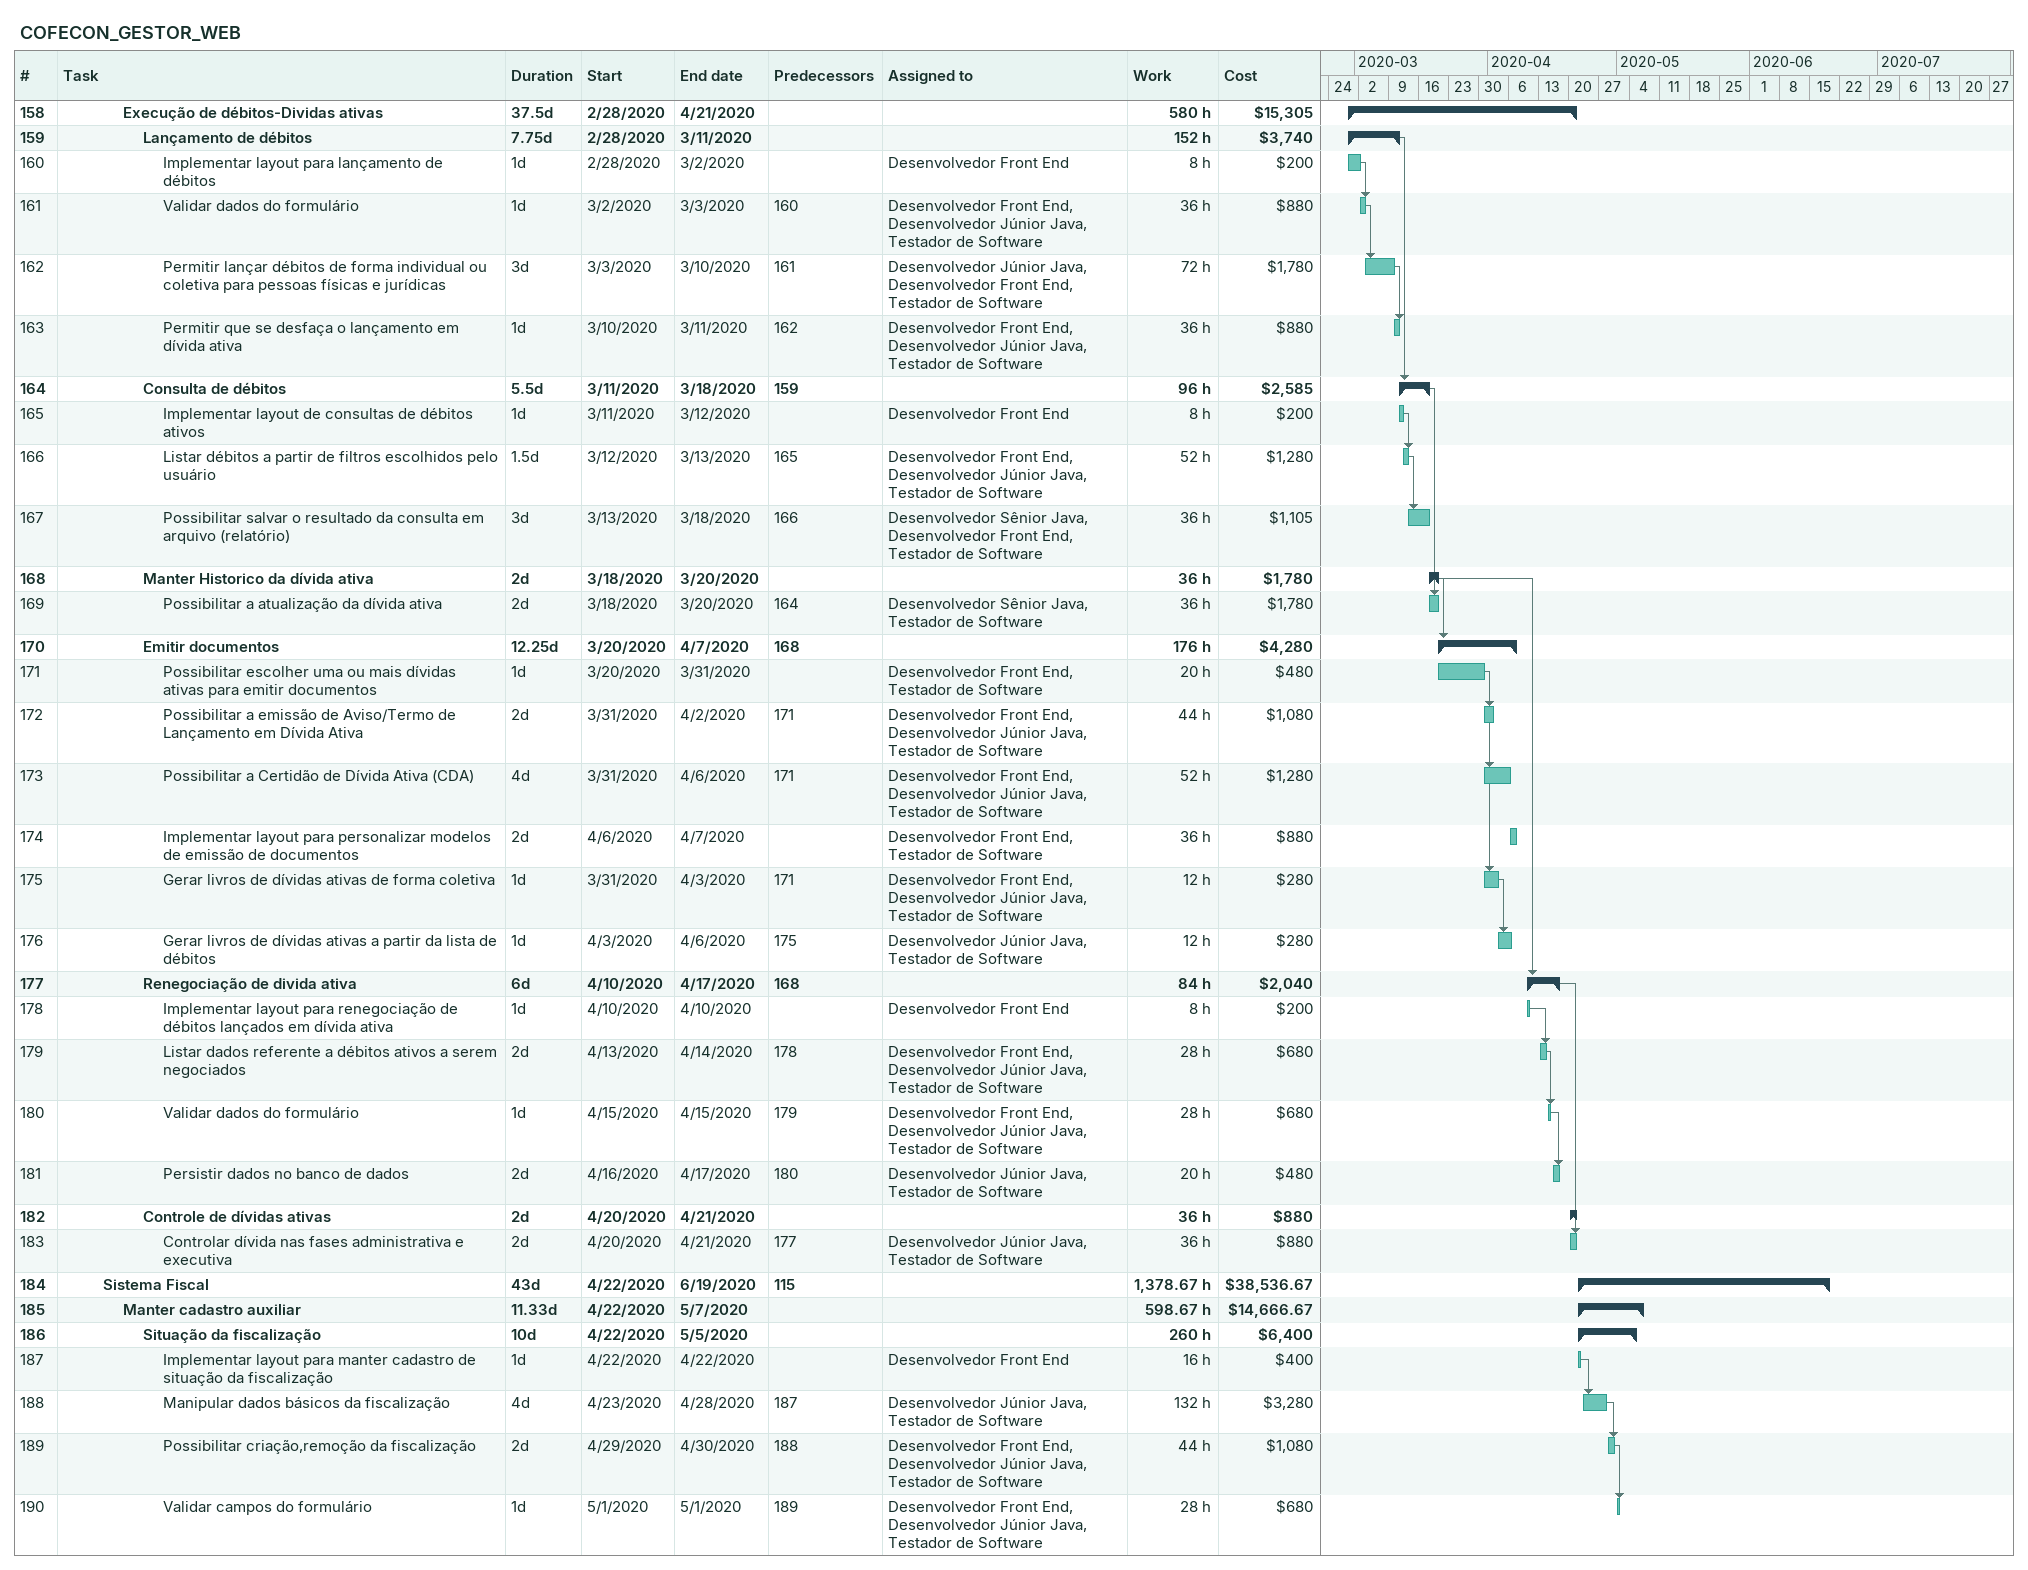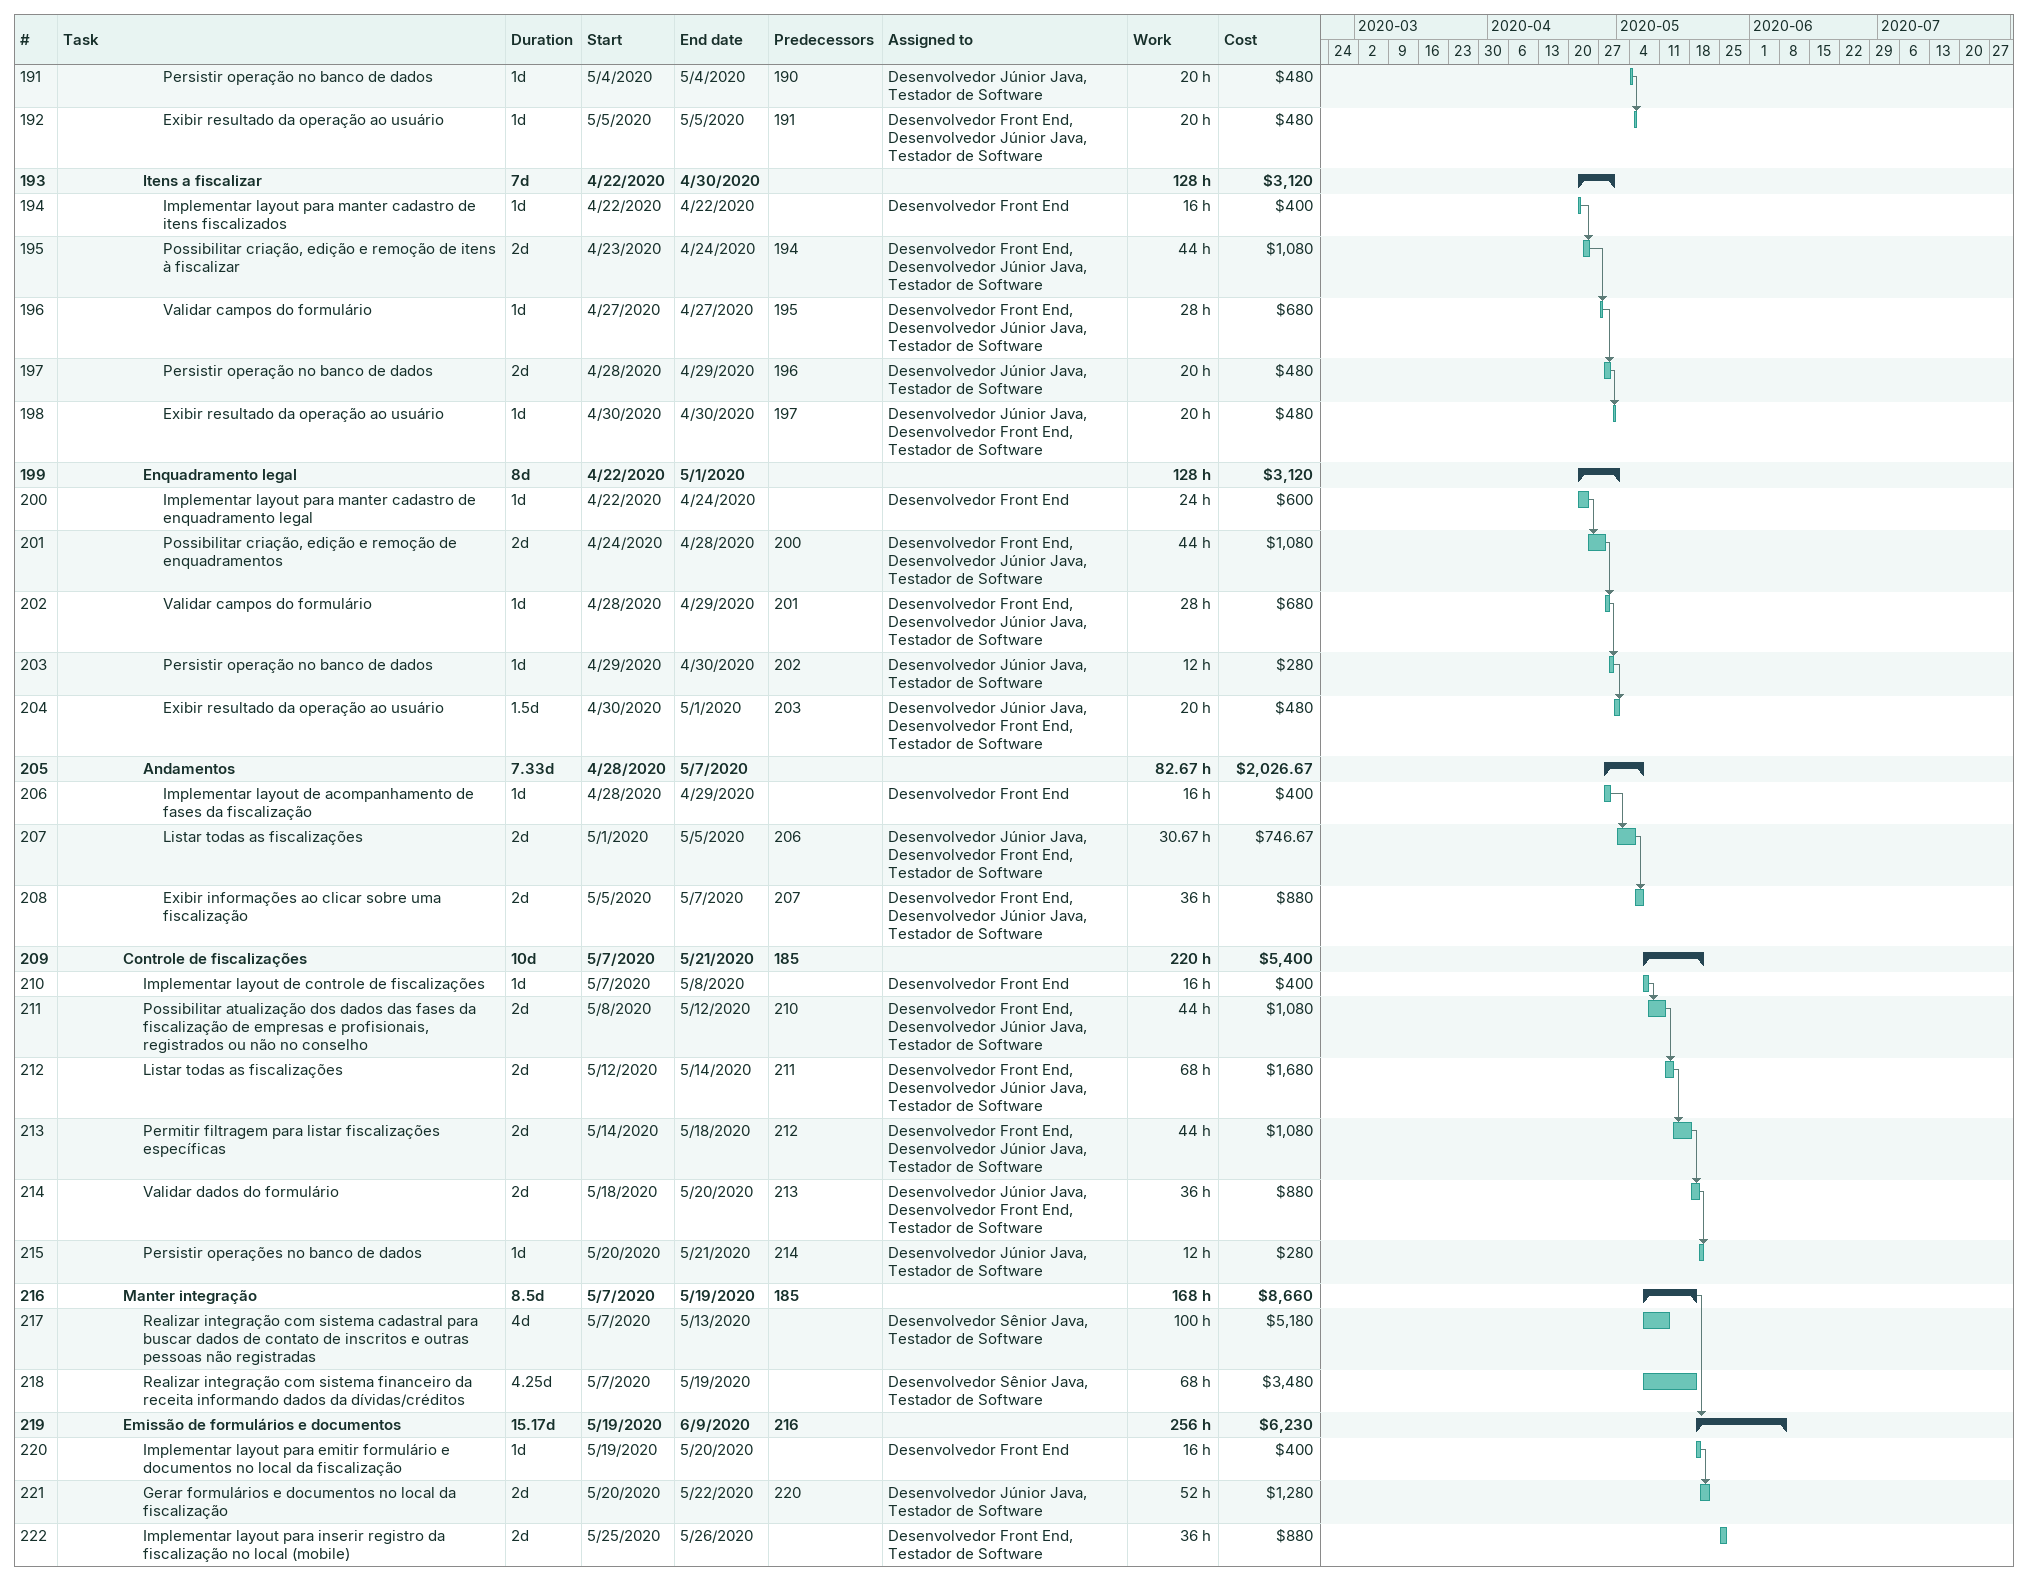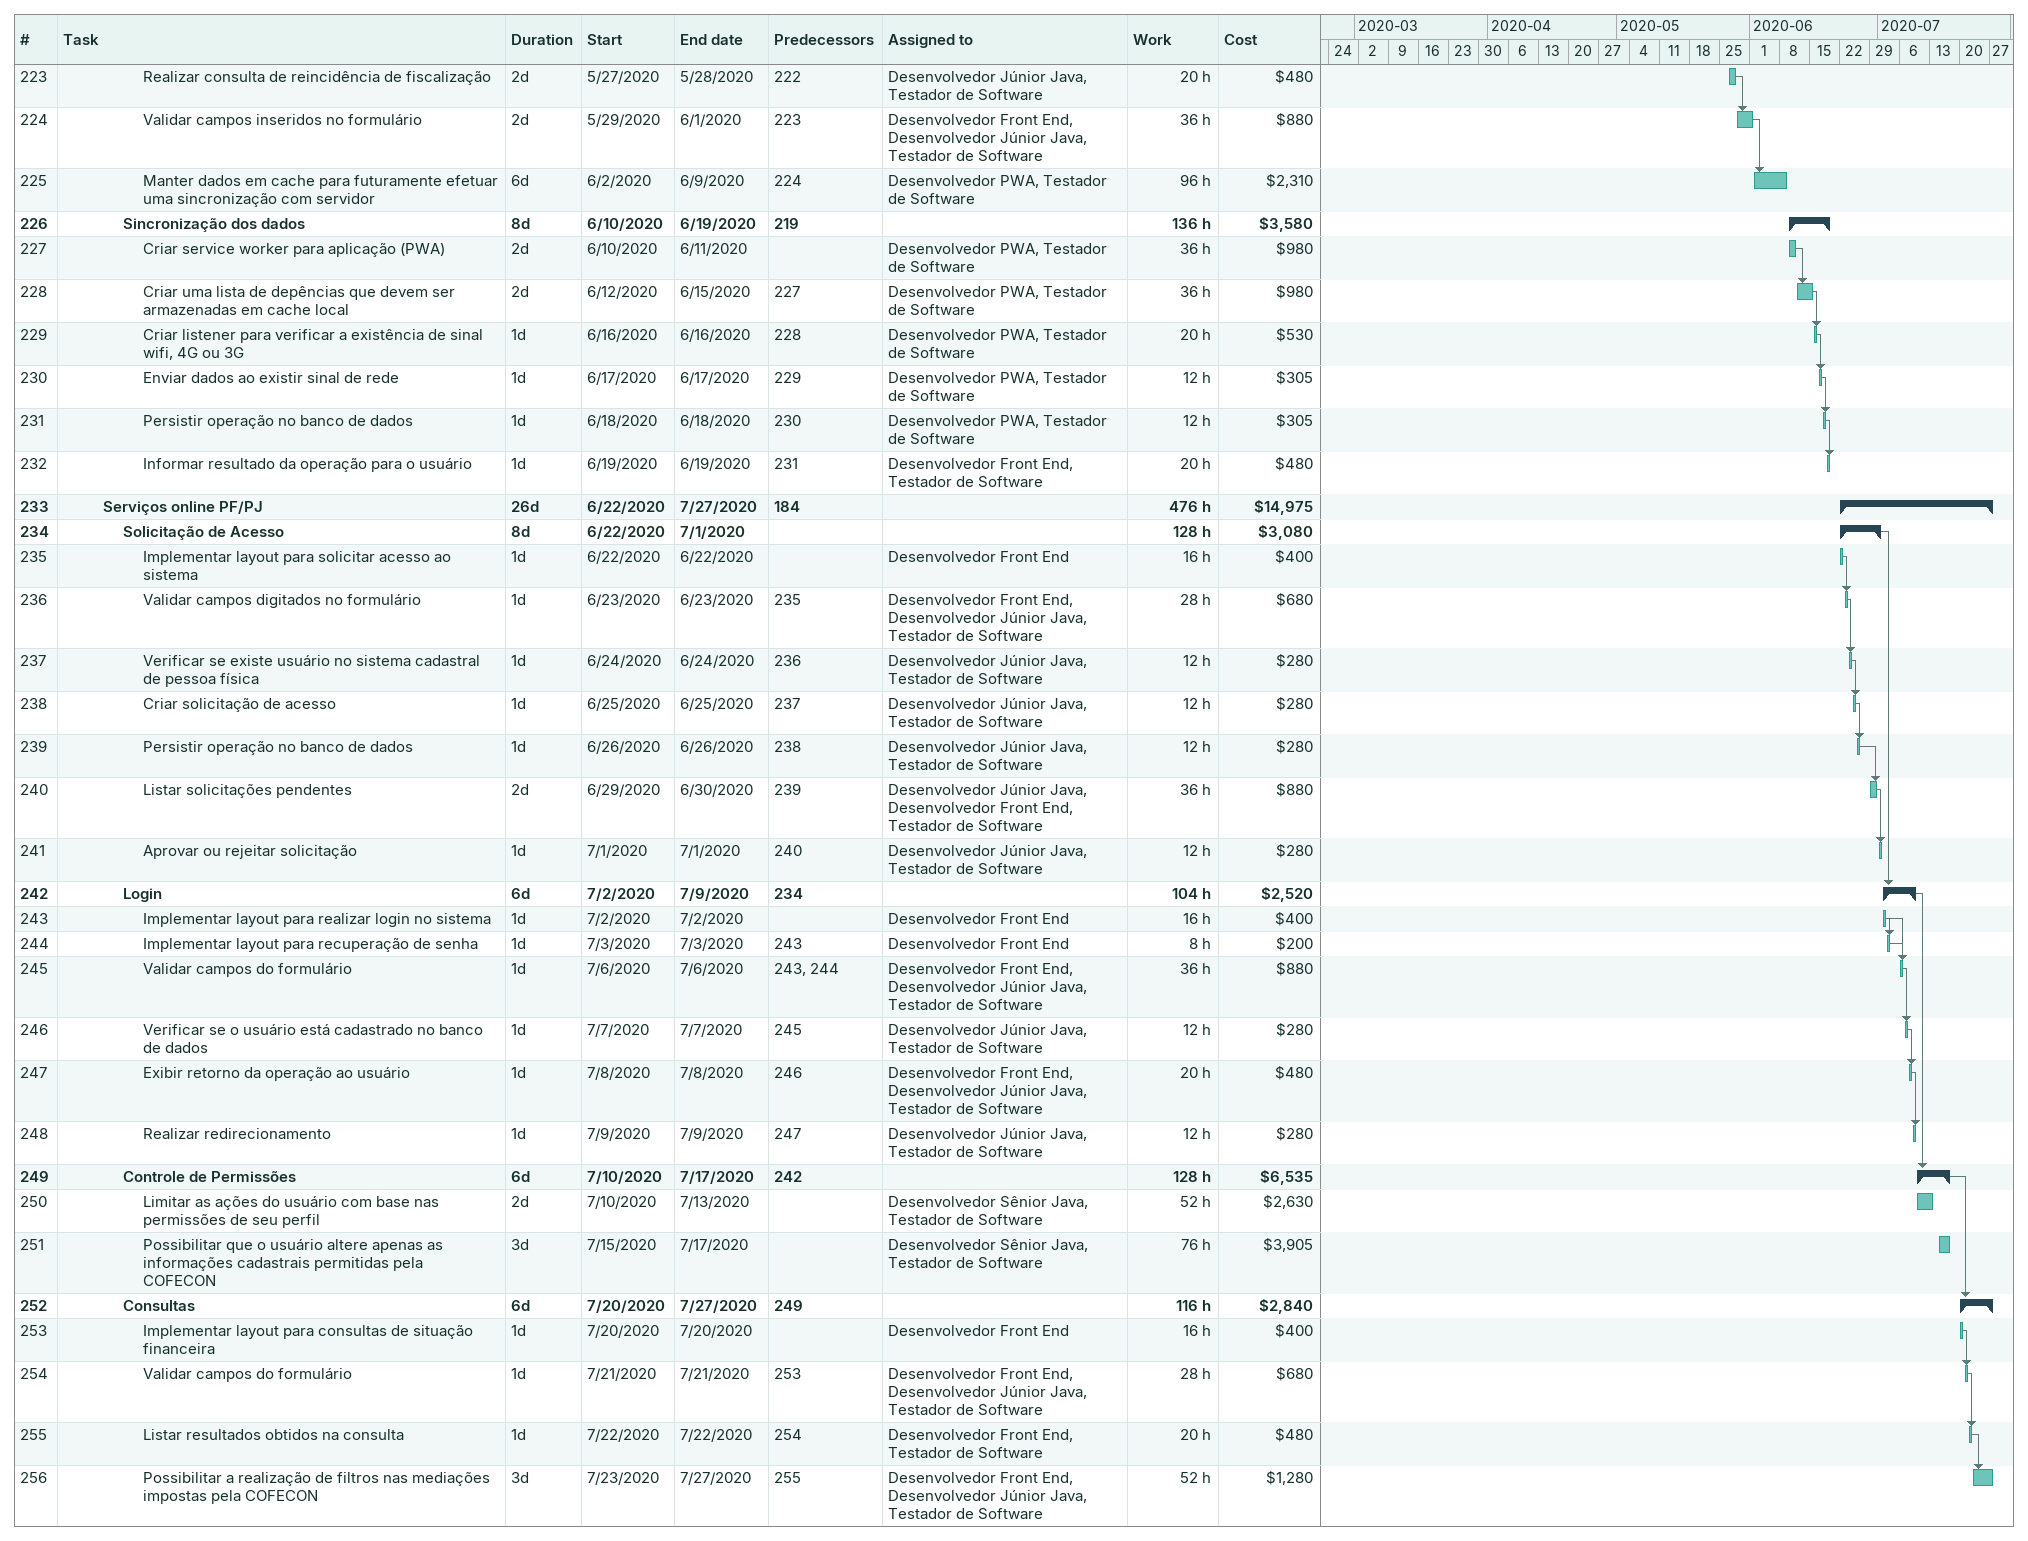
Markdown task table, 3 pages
COFECON_GESTOR_WEB

| ID | Level | Task | Duration | Start | Finish | Predecessors | Resources | Work (h) | Cost ($) |
|---|---|---|---|---|---|---|---|---|---|
| 158 | 4 | **Execução de débitos-Dividas ativas** | 37.5d | 2020-02-28 | 2020-04-21 |  |  | 580 | 15305 |
| 159 | 5 | **Lançamento de débitos** | 7.75d | 2020-02-28 | 2020-03-11 |  |  | 152 | 3740 |
| 160 | 6 | Implementar layout para lançamento de débitos | 1d | 2020-02-28 | 2020-03-02 |  | Desenvolvedor Front End | 8 | 200 |
| 161 | 6 | Validar dados do formulário | 1d | 2020-03-02 | 2020-03-03 | 160 | Desenvolvedor Front End, Desenvolvedor Júnior Java, Testador de Software | 36 | 880 |
| 162 | 6 | Permitir lançar débitos de forma individual ou coletiva para pessoas físicas e jurídicas | 3d | 2020-03-03 | 2020-03-10 | 161 | Desenvolvedor Júnior Java, Desenvolvedor Front End, Testador de Software | 72 | 1780 |
| 163 | 6 | Permitir que se desfaça o lançamento em dívida ativa | 1d | 2020-03-10 | 2020-03-11 | 162 | Desenvolvedor Front End, Desenvolvedor Júnior Java, Testador de Software | 36 | 880 |
| 164 | 5 | **Consulta de débitos** | 5.5d | 2020-03-11 | 2020-03-18 | 159 |  | 96 | 2585 |
| 165 | 6 | Implementar layout de consultas de débitos ativos | 1d | 2020-03-11 | 2020-03-12 |  | Desenvolvedor Front End | 8 | 200 |
| 166 | 6 | Listar débitos a partir de filtros escolhidos pelo usuário | 1.5d | 2020-03-12 | 2020-03-13 | 165 | Desenvolvedor Front End, Desenvolvedor Júnior Java, Testador de Software | 52 | 1280 |
| 167 | 6 | Possibilitar salvar o resultado da consulta em arquivo (relatório) | 3d | 2020-03-13 | 2020-03-18 | 166 | Desenvolvedor Sênior Java, Desenvolvedor Front End, Testador de Software | 36 | 1105 |
| 168 | 5 | **Manter Historico da dívida ativa** | 2d | 2020-03-18 | 2020-03-20 |  |  | 36 | 1780 |
| 169 | 6 | Possibilitar a atualização da dívida ativa | 2d | 2020-03-18 | 2020-03-20 | 164 | Desenvolvedor Sênior Java, Testador de Software | 36 | 1780 |
| 170 | 5 | **Emitir documentos** | 12.25d | 2020-03-20 | 2020-04-07 | 168 |  | 176 | 4280 |
| 171 | 6 | Possibilitar escolher uma ou mais dívidas ativas para emitir documentos | 1d | 2020-03-20 | 2020-03-31 |  | Desenvolvedor Front End, Testador de Software | 20 | 480 |
| 172 | 6 | Possibilitar a emissão de Aviso/Termo de Lançamento em Dívida Ativa | 2d | 2020-03-31 | 2020-04-02 | 171 | Desenvolvedor Front End, Desenvolvedor Júnior Java, Testador de Software | 44 | 1080 |
| 173 | 6 | Possibilitar a Certidão de Dívida Ativa (CDA) | 4d | 2020-03-31 | 2020-04-06 | 171 | Desenvolvedor Front End, Desenvolvedor Júnior Java, Testador de Software | 52 | 1280 |
| 174 | 6 | Implementar layout para personalizar modelos de emissão de documentos | 2d | 2020-04-06 | 2020-04-07 |  | Desenvolvedor Front End, Testador de Software | 36 | 880 |
| 175 | 6 | Gerar livros de dívidas ativas de forma coletiva | 1d | 2020-03-31 | 2020-04-03 | 171 | Desenvolvedor Front End, Desenvolvedor Júnior Java, Testador de Software | 12 | 280 |
| 176 | 6 | Gerar livros de dívidas ativas a partir da lista de débitos | 1d | 2020-04-03 | 2020-04-06 | 175 | Desenvolvedor Júnior Java, Testador de Software | 12 | 280 |
| 177 | 5 | **Renegociação de divida ativa** | 6d | 2020-04-10 | 2020-04-17 | 168 |  | 84 | 2040 |
| 178 | 6 | Implementar layout para renegociação de débitos lançados em dívida ativa | 1d | 2020-04-10 | 2020-04-10 |  | Desenvolvedor Front End | 8 | 200 |
| 179 | 6 | Listar dados referente a débitos ativos a serem negociados | 2d | 2020-04-13 | 2020-04-14 | 178 | Desenvolvedor Front End, Desenvolvedor Júnior Java, Testador de Software | 28 | 680 |
| 180 | 6 | Validar dados do formulário | 1d | 2020-04-15 | 2020-04-15 | 179 | Desenvolvedor Front End, Desenvolvedor Júnior Java, Testador de Software | 28 | 680 |
| 181 | 6 | Persistir dados no banco de dados | 2d | 2020-04-16 | 2020-04-17 | 180 | Desenvolvedor Júnior Java, Testador de Software | 20 | 480 |
| 182 | 5 | **Controle de dívidas ativas** | 2d | 2020-04-20 | 2020-04-21 |  |  | 36 | 880 |
| 183 | 6 | Controlar dívida nas fases administrativa e executiva | 2d | 2020-04-20 | 2020-04-21 | 177 | Desenvolvedor Júnior Java, Testador de Software | 36 | 880 |
| 184 | 3 | **Sistema Fiscal** | 43d | 2020-04-22 | 2020-06-19 | 115 |  | 1378.67 | 38536.67 |
| 185 | 4 | **Manter cadastro auxiliar** | 11.33d | 2020-04-22 | 2020-05-07 |  |  | 598.67 | 14666.67 |
| 186 | 5 | **Situação da fiscalização** | 10d | 2020-04-22 | 2020-05-05 |  |  | 260 | 6400 |
| 187 | 6 | Implementar layout para manter cadastro de situação da fiscalização | 1d | 2020-04-22 | 2020-04-22 |  | Desenvolvedor Front End | 16 | 400 |
| 188 | 6 | Manipular dados básicos da fiscalização | 4d | 2020-04-23 | 2020-04-28 | 187 | Desenvolvedor Júnior Java, Testador de Software | 132 | 3280 |
| 189 | 6 | Possibilitar criação,remoção da fiscalização | 2d | 2020-04-29 | 2020-04-30 | 188 | Desenvolvedor Front End, Desenvolvedor Júnior Java, Testador de Software | 44 | 1080 |
| 190 | 6 | Validar campos do formulário | 1d | 2020-05-01 | 2020-05-01 | 189 | Desenvolvedor Front End, Desenvolvedor Júnior Java, Testador de Software | 28 | 680 |
| 191 | 6 | Persistir operação no banco de dados | 1d | 2020-05-04 | 2020-05-04 | 190 | Desenvolvedor Júnior Java, Testador de Software | 20 | 480 |
| 192 | 6 | Exibir resultado da operação ao usuário | 1d | 2020-05-05 | 2020-05-05 | 191 | Desenvolvedor Front End, Desenvolvedor Júnior Java, Testador de Software | 20 | 480 |
| 193 | 5 | **Itens a fiscalizar** | 7d | 2020-04-22 | 2020-04-30 |  |  | 128 | 3120 |
| 194 | 6 | Implementar layout para manter cadastro de itens fiscalizados | 1d | 2020-04-22 | 2020-04-22 |  | Desenvolvedor Front End | 16 | 400 |
| 195 | 6 | Possibilitar criação, edição e remoção de itens à fiscalizar | 2d | 2020-04-23 | 2020-04-24 | 194 | Desenvolvedor Front End, Desenvolvedor Júnior Java, Testador de Software | 44 | 1080 |
| 196 | 6 | Validar campos do formulário | 1d | 2020-04-27 | 2020-04-27 | 195 | Desenvolvedor Front End, Desenvolvedor Júnior Java, Testador de Software | 28 | 680 |
| 197 | 6 | Persistir operação no banco de dados | 2d | 2020-04-28 | 2020-04-29 | 196 | Desenvolvedor Júnior Java, Testador de Software | 20 | 480 |
| 198 | 6 | Exibir resultado da operação ao usuário | 1d | 2020-04-30 | 2020-04-30 | 197 | Desenvolvedor Júnior Java, Desenvolvedor Front End, Testador de Software | 20 | 480 |
| 199 | 5 | **Enquadramento legal** | 8d | 2020-04-22 | 2020-05-01 |  |  | 128 | 3120 |
| 200 | 6 | Implementar layout para manter cadastro de enquadramento legal | 1d | 2020-04-22 | 2020-04-24 |  | Desenvolvedor Front End | 24 | 600 |
| 201 | 6 | Possibilitar criação, edição e remoção de enquadramentos | 2d | 2020-04-24 | 2020-04-28 | 200 | Desenvolvedor Front End, Desenvolvedor Júnior Java, Testador de Software | 44 | 1080 |
| 202 | 6 | Validar campos do formulário | 1d | 2020-04-28 | 2020-04-29 | 201 | Desenvolvedor Front End, Desenvolvedor Júnior Java, Testador de Software | 28 | 680 |
| 203 | 6 | Persistir operação no banco de dados | 1d | 2020-04-29 | 2020-04-30 | 202 | Desenvolvedor Júnior Java, Testador de Software | 12 | 280 |
| 204 | 6 | Exibir resultado da operação ao usuário | 1.5d | 2020-04-30 | 2020-05-01 | 203 | Desenvolvedor Júnior Java, Desenvolvedor Front End, Testador de Software | 20 | 480 |
| 205 | 5 | **Andamentos** | 7.33d | 2020-04-28 | 2020-05-07 |  |  | 82.67 | 2026.67 |
| 206 | 6 | Implementar layout de acompanhamento de fases da fiscalização | 1d | 2020-04-28 | 2020-04-29 |  | Desenvolvedor Front End | 16 | 400 |
| 207 | 6 | Listar todas as fiscalizações | 2d | 2020-05-01 | 2020-05-05 | 206 | Desenvolvedor Júnior Java, Desenvolvedor Front End, Testador de Software | 30.67 | 746.67 |
| 208 | 6 | Exibir informações ao clicar sobre uma fiscalização | 2d | 2020-05-05 | 2020-05-07 | 207 | Desenvolvedor Front End, Desenvolvedor Júnior Java, Testador de Software | 36 | 880 |
| 209 | 4 | **Controle de fiscalizações** | 10d | 2020-05-07 | 2020-05-21 | 185 |  | 220 | 5400 |
| 210 | 5 | Implementar layout de controle de fiscalizações | 1d | 2020-05-07 | 2020-05-08 |  | Desenvolvedor Front End | 16 | 400 |
| 211 | 5 | Possibilitar atualização dos dados das fases da fiscalização de empresas e profisionais, registrados ou não no conselho | 2d | 2020-05-08 | 2020-05-12 | 210 | Desenvolvedor Front End, Desenvolvedor Júnior Java, Testador de Software | 44 | 1080 |
| 212 | 5 | Listar todas as fiscalizações | 2d | 2020-05-12 | 2020-05-14 | 211 | Desenvolvedor Front End, Desenvolvedor Júnior Java, Testador de Software | 68 | 1680 |
| 213 | 5 | Permitir filtragem para listar fiscalizações específicas | 2d | 2020-05-14 | 2020-05-18 | 212 | Desenvolvedor Front End, Desenvolvedor Júnior Java, Testador de Software | 44 | 1080 |
| 214 | 5 | Validar dados do formulário | 2d | 2020-05-18 | 2020-05-20 | 213 | Desenvolvedor Júnior Java, Desenvolvedor Front End, Testador de Software | 36 | 880 |
| 215 | 5 | Persistir operações no banco de dados | 1d | 2020-05-20 | 2020-05-21 | 214 | Desenvolvedor Júnior Java, Testador de Software | 12 | 280 |
| 216 | 4 | **Manter integração** | 8.5d | 2020-05-07 | 2020-05-19 | 185 |  | 168 | 8660 |
| 217 | 5 | Realizar integração com sistema cadastral para buscar dados de contato de inscritos e outras pessoas não registradas | 4d | 2020-05-07 | 2020-05-13 |  | Desenvolvedor Sênior Java, Testador de Software | 100 | 5180 |
| 218 | 5 | Realizar integração com sistema financeiro da receita informando dados da dívidas/créditos | 4.25d | 2020-05-07 | 2020-05-19 |  | Desenvolvedor Sênior Java, Testador de Software | 68 | 3480 |
| 219 | 4 | **Emissão de formulários e documentos** | 15.17d | 2020-05-19 | 2020-06-09 | 216 |  | 256 | 6230 |
| 220 | 5 | Implementar layout para emitir formulário e documentos no local da fiscalização | 1d | 2020-05-19 | 2020-05-20 |  | Desenvolvedor Front End | 16 | 400 |
| 221 | 5 | Gerar formulários e documentos no local da fiscalização | 2d | 2020-05-20 | 2020-05-22 | 220 | Desenvolvedor Júnior Java, Testador de Software | 52 | 1280 |
| 222 | 5 | Implementar layout para inserir registro da fiscalização no local (mobile) | 2d | 2020-05-25 | 2020-05-26 |  | Desenvolvedor Front End, Testador de Software | 36 | 880 |
| 223 | 5 | Realizar consulta de reincidência de fiscalização | 2d | 2020-05-27 | 2020-05-28 | 222 | Desenvolvedor Júnior Java, Testador de Software | 20 | 480 |
| 224 | 5 | Validar campos inseridos no formulário | 2d | 2020-05-29 | 2020-06-01 | 223 | Desenvolvedor Front End, Desenvolvedor Júnior Java, Testador de Software | 36 | 880 |
| 225 | 5 | Manter dados em cache para futuramente efetuar uma sincronização com servidor | 6d | 2020-06-02 | 2020-06-09 | 224 | Desenvolvedor PWA, Testador de Software | 96 | 2310 |
| 226 | 4 | **Sincronização dos dados** | 8d | 2020-06-10 | 2020-06-19 | 219 |  | 136 | 3580 |
| 227 | 5 | Criar service worker para aplicação (PWA) | 2d | 2020-06-10 | 2020-06-11 |  | Desenvolvedor PWA, Testador de Software | 36 | 980 |
| 228 | 5 | Criar uma lista de depências que devem ser armazenadas em cache local | 2d | 2020-06-12 | 2020-06-15 | 227 | Desenvolvedor PWA, Testador de Software | 36 | 980 |
| 229 | 5 | Criar listener para verificar a existência de sinal wifi, 4G ou 3G | 1d | 2020-06-16 | 2020-06-16 | 228 | Desenvolvedor PWA, Testador de Software | 20 | 530 |
| 230 | 5 | Enviar dados ao existir sinal de rede | 1d | 2020-06-17 | 2020-06-17 | 229 | Desenvolvedor PWA, Testador de Software | 12 | 305 |
| 231 | 5 | Persistir operação no banco de dados | 1d | 2020-06-18 | 2020-06-18 | 230 | Desenvolvedor PWA, Testador de Software | 12 | 305 |
| 232 | 5 | Informar resultado da operação para o usuário | 1d | 2020-06-19 | 2020-06-19 | 231 | Desenvolvedor Front End, Testador de Software | 20 | 480 |
| 233 | 3 | **Serviços online PF/PJ** | 26d | 2020-06-22 | 2020-07-27 | 184 |  | 476 | 14975 |
| 234 | 4 | **Solicitação de Acesso** | 8d | 2020-06-22 | 2020-07-01 |  |  | 128 | 3080 |
| 235 | 5 | Implementar layout para solicitar acesso ao sistema | 1d | 2020-06-22 | 2020-06-22 |  | Desenvolvedor Front End | 16 | 400 |
| 236 | 5 | Validar campos digitados no formulário | 1d | 2020-06-23 | 2020-06-23 | 235 | Desenvolvedor Front End, Desenvolvedor Júnior Java, Testador de Software | 28 | 680 |
| 237 | 5 | Verificar se existe usuário no sistema cadastral de pessoa física | 1d | 2020-06-24 | 2020-06-24 | 236 | Desenvolvedor Júnior Java, Testador de Software | 12 | 280 |
| 238 | 5 | Criar solicitação de acesso | 1d | 2020-06-25 | 2020-06-25 | 237 | Desenvolvedor Júnior Java, Testador de Software | 12 | 280 |
| 239 | 5 | Persistir operação no banco de dados | 1d | 2020-06-26 | 2020-06-26 | 238 | Desenvolvedor Júnior Java, Testador de Software | 12 | 280 |
| 240 | 5 | Listar solicitações pendentes | 2d | 2020-06-29 | 2020-06-30 | 239 | Desenvolvedor Júnior Java, Desenvolvedor Front End, Testador de Software | 36 | 880 |
| 241 | 5 | Aprovar ou rejeitar solicitação | 1d | 2020-07-01 | 2020-07-01 | 240 | Desenvolvedor Júnior Java, Testador de Software | 12 | 280 |
| 242 | 4 | **Login** | 6d | 2020-07-02 | 2020-07-09 | 234 |  | 104 | 2520 |
| 243 | 5 | Implementar layout para realizar login no sistema | 1d | 2020-07-02 | 2020-07-02 |  | Desenvolvedor Front End | 16 | 400 |
| 244 | 5 | Implementar layout para recuperação de senha | 1d | 2020-07-03 | 2020-07-03 | 243 | Desenvolvedor Front End | 8 | 200 |
| 245 | 5 | Validar campos do formulário | 1d | 2020-07-06 | 2020-07-06 | 243, 244 | Desenvolvedor Front End, Desenvolvedor Júnior Java, Testador de Software | 36 | 880 |
| 246 | 5 | Verificar se o usuário está cadastrado no banco de dados | 1d | 2020-07-07 | 2020-07-07 | 245 | Desenvolvedor Júnior Java, Testador de Software | 12 | 280 |
| 247 | 5 | Exibir retorno da operação ao usuário | 1d | 2020-07-08 | 2020-07-08 | 246 | Desenvolvedor Front End, Desenvolvedor Júnior Java, Testador de Software | 20 | 480 |
| 248 | 5 | Realizar redirecionamento | 1d | 2020-07-09 | 2020-07-09 | 247 | Desenvolvedor Júnior Java, Testador de Software | 12 | 280 |
| 249 | 4 | **Controle de Permissões** | 6d | 2020-07-10 | 2020-07-17 | 242 |  | 128 | 6535 |
| 250 | 5 | Limitar as ações do usuário com base nas permissões de seu perfil | 2d | 2020-07-10 | 2020-07-13 |  | Desenvolvedor Sênior Java, Testador de Software | 52 | 2630 |
| 251 | 5 | Possibilitar que o usuário altere apenas as informações cadastrais permitidas pela COFECON | 3d | 2020-07-15 | 2020-07-17 |  | Desenvolvedor Sênior Java, Testador de Software | 76 | 3905 |
| 252 | 4 | **Consultas** | 6d | 2020-07-20 | 2020-07-27 | 249 |  | 116 | 2840 |
| 253 | 5 | Implementar layout para consultas de situação financeira | 1d | 2020-07-20 | 2020-07-20 |  | Desenvolvedor Front End | 16 | 400 |
| 254 | 5 | Validar campos do formulário | 1d | 2020-07-21 | 2020-07-21 | 253 | Desenvolvedor Front End, Desenvolvedor Júnior Java, Testador de Software | 28 | 680 |
| 255 | 5 | Listar resultados obtidos na consulta | 1d | 2020-07-22 | 2020-07-22 | 254 | Desenvolvedor Front End, Testador de Software | 20 | 480 |
| 256 | 5 | Possibilitar a realização de filtros nas mediações impostas pela COFECON | 3d | 2020-07-23 | 2020-07-27 | 255 | Desenvolvedor Front End, Desenvolvedor Júnior Java, Testador de Software | 52 | 1280 |
